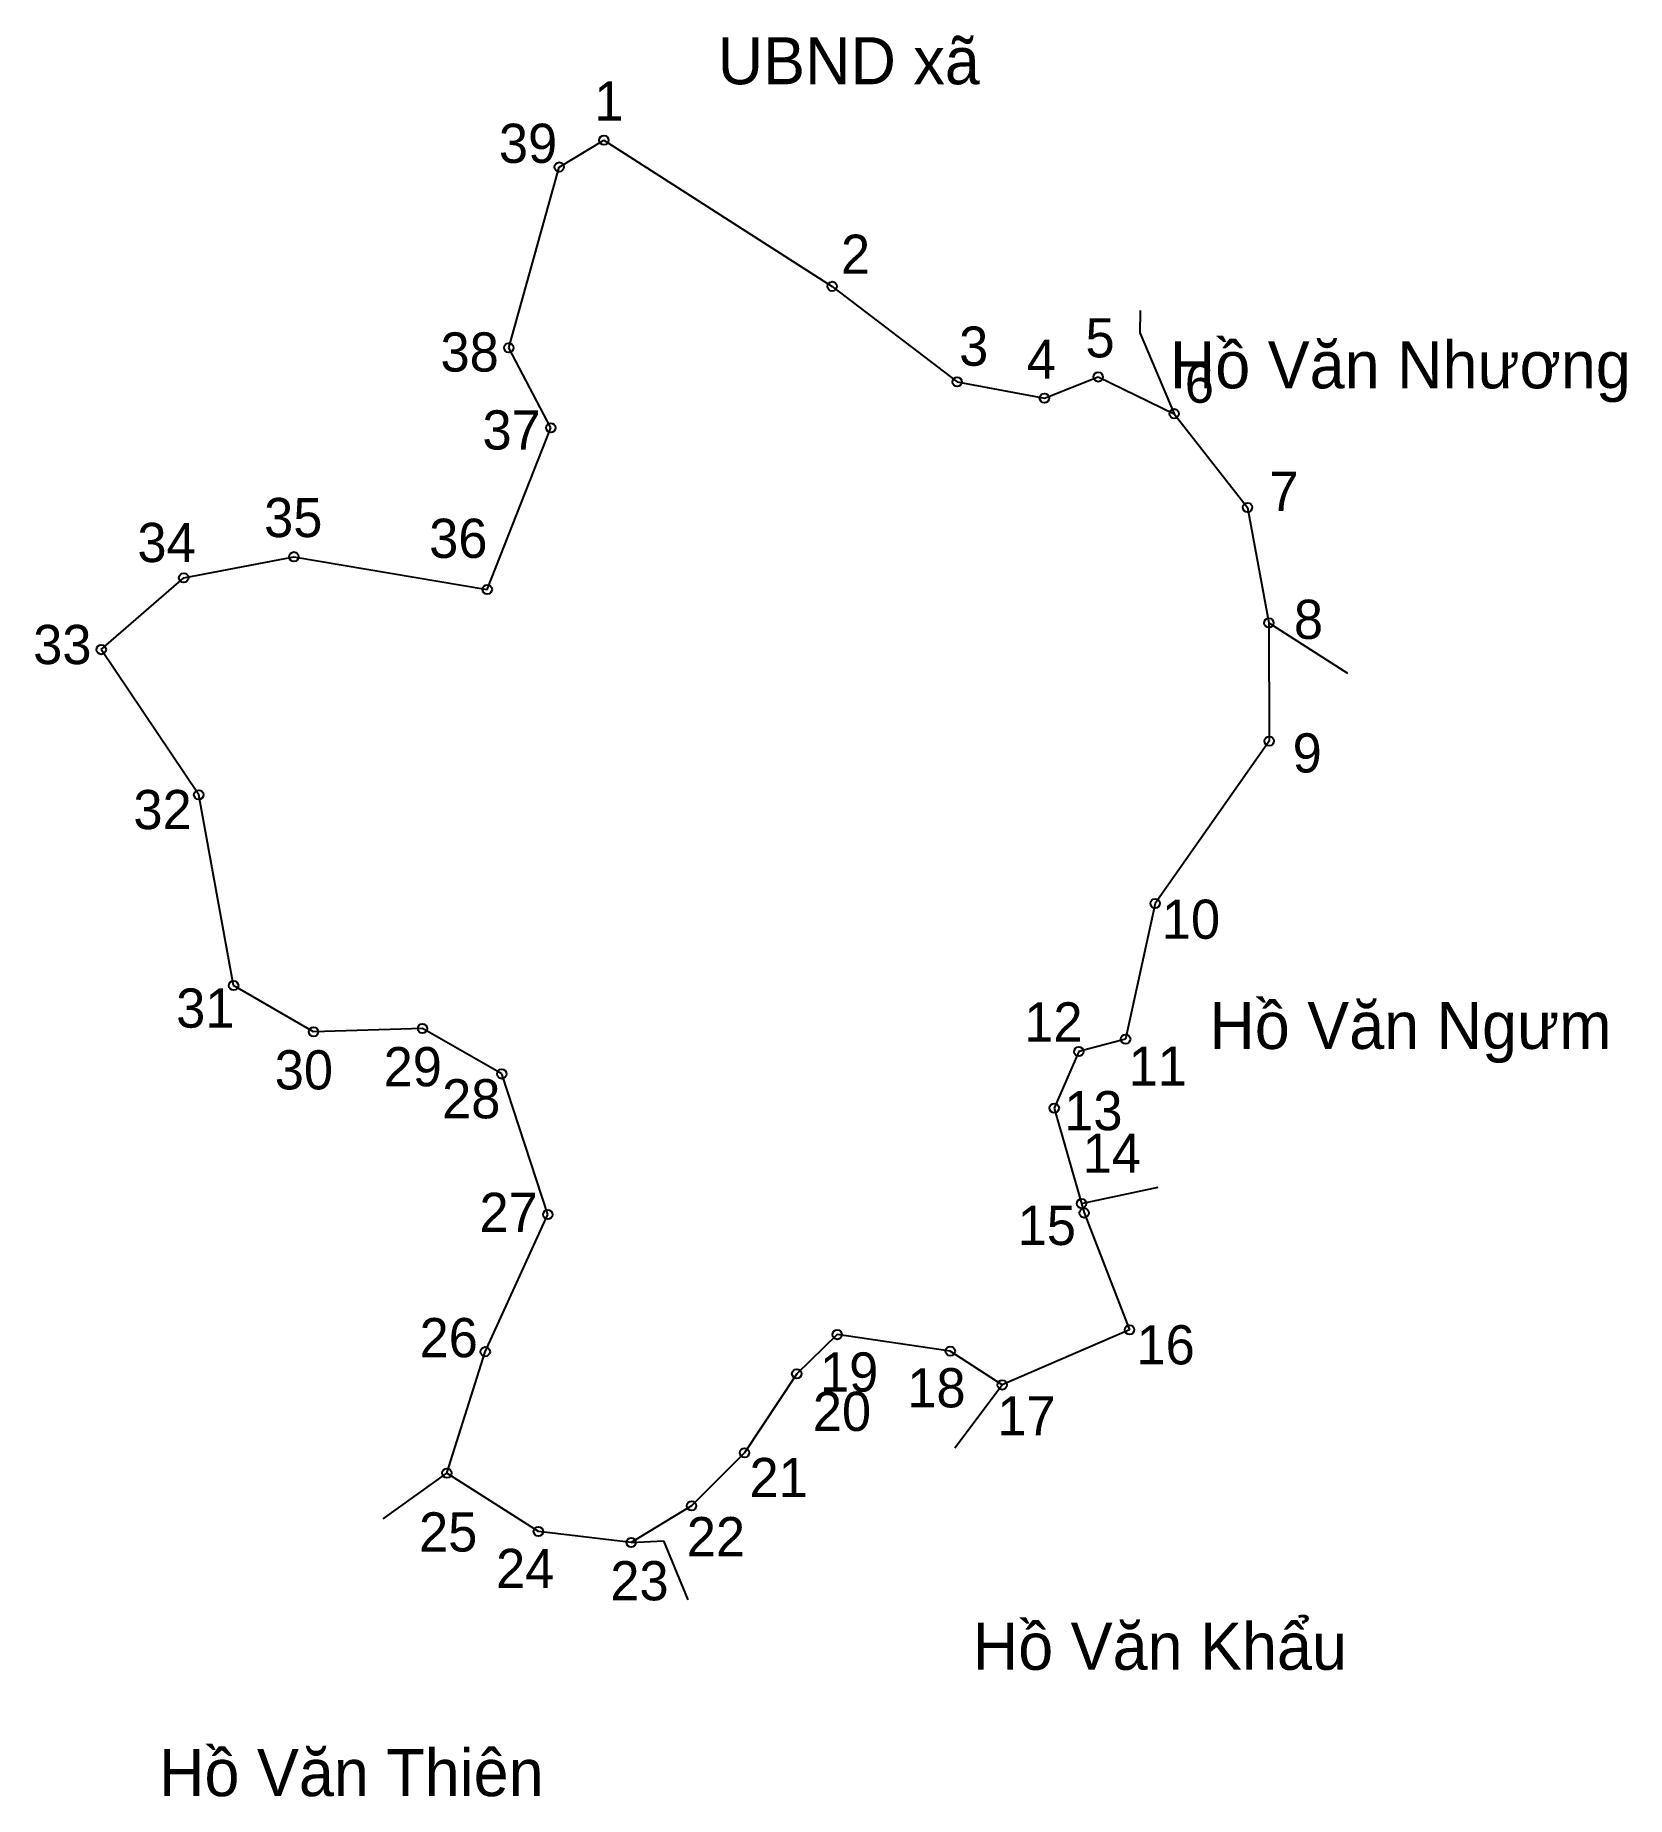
# Model space of a CAD drawing. Extents: x 547575 to 547861, y 1825446 to 1825762.
import ezdxf

# ---------------------------------------------------------------- set-up
doc = ezdxf.new("R2010")
doc.units = 0
for name, color, linetype in [('CanhThua', 7, 'Continuous'), ('MocDinhThua', 7, 'Continuous'), ('RauThua', 7, 'Continuous'), ('SoHieuDinhThua', 7, 'Continuous'), ('TenChuLanCan', 7, 'Continuous')]:
    doc.layers.add(name, color=color, linetype=linetype)

msp = doc.modelspace()

# ---------------------------------------------------------------- linework, layer by layer
at = {"layer": 'CanhThua'}
for p, q in [((547669.38, 1825738.73), (547677.4, 1825743.55)), ((547677.4, 1825743.55), (547718.48, 1825717.27)), ((547660.29, 1825706.22), (547669.38, 1825738.73)), ((547718.48, 1825717.27), (547740.94, 1825700.08)), ((547667.86, 1825691.84), (547660.29, 1825706.22)), ((547740.94, 1825700.08), (547756.62, 1825697.16)), ((547756.62, 1825697.16), (547766.3, 1825700.97)), ((547766.3, 1825700.97), (547779.97, 1825694.37)), ((547779.97, 1825694.37), (547793.16, 1825677.51)), ((547656.44, 1825662.75), (547667.86, 1825691.84)), ((547793.16, 1825677.51), (547797, 1825656.73)), ((547601.83, 1825664.87), (547621.65, 1825668.65)), ((547621.65, 1825668.65), (547656.44, 1825662.75)), ((547587.02, 1825651.93), (547601.83, 1825664.87)), ((547797, 1825656.73), (547797.07, 1825635.48)), ((547604.53, 1825625.83), (547587.02, 1825651.93)), ((547797.07, 1825635.48), (547776.54, 1825606.29)), ((547610.82, 1825591.53), (547604.53, 1825625.83)), ((547776.54, 1825606.29), (547771.24, 1825581.9)), ((547625.18, 1825583.2), (547610.82, 1825591.53)), ((547644.76, 1825583.78), (547625.18, 1825583.2)), ((547659.03, 1825575.62), (547644.76, 1825583.78)), ((547771.24, 1825581.9), (547762.82, 1825579.64)), ((547762.82, 1825579.64), (547758.41, 1825569.49)), ((547667.32, 1825550.34), (547659.03, 1825575.62)), ((547758.41, 1825569.49), (547763.31, 1825552.3)), ((547656.08, 1825525.68), (547667.32, 1825550.34)), ((547763.31, 1825552.3), (547763.78, 1825550.62)), ((547763.78, 1825550.62), (547771.94, 1825529.62)), ((547719.36, 1825528.74), (547712.08, 1825521.71)), ((547739.71, 1825525.78), (547719.36, 1825528.74)), ((547771.94, 1825529.62), (547749.05, 1825519.69)), ((547649.17, 1825503.84), (547656.08, 1825525.68)), ((547749.05, 1825519.69), (547739.71, 1825525.78)), ((547712.08, 1825521.71), (547702.7, 1825507.5)), ((547702.7, 1825507.5), (547693.17, 1825497.96)), ((547665.62, 1825493.34), (547649.17, 1825503.84)), ((547693.17, 1825497.96), (547682.31, 1825491.37)), ((547682.31, 1825491.37), (547665.62, 1825493.34))]:
    msp.add_line(p, q, dxfattribs=at)
at = {"layer": 'MocDinhThua'}
for centre in [(547677.4, 1825743.55), (547669.38, 1825738.73), (547718.48, 1825717.27), (547660.29, 1825706.22), (547740.94, 1825700.08), (547766.3, 1825700.97), (547756.62, 1825697.16), (547779.97, 1825694.37), (547667.86, 1825691.84), (547793.16, 1825677.51), (547621.65, 1825668.65), (547601.83, 1825664.87), (547656.44, 1825662.75), (547797, 1825656.73), (547587.02, 1825651.93), (547797.07, 1825635.48), (547604.53, 1825625.83), (547776.54, 1825606.29), (547610.82, 1825591.53), (547625.18, 1825583.2), (547644.76, 1825583.78), (547771.24, 1825581.9), (547762.82, 1825579.64), (547659.03, 1825575.62), (547758.41, 1825569.49), (547667.32, 1825550.34), (547763.31, 1825552.3), (547763.78, 1825550.62), (547719.36, 1825528.74), (547771.94, 1825529.62), (547656.08, 1825525.68), (547739.71, 1825525.78), (547712.08, 1825521.71), (547749.05, 1825519.69), (547702.7, 1825507.5), (547649.17, 1825503.84), (547693.17, 1825497.96), (547665.62, 1825493.34), (547682.31, 1825491.37)]:
    msp.add_circle(centre, 0.846, dxfattribs=at)
at = {"layer": 'RauThua'}
for p, q in [((547773.85, 1825708.78), (547773.91, 1825712.95)), ((547773.85, 1825708.78), (547779.97, 1825694.37)), ((547797, 1825656.73), (547811.13, 1825647.68)), ((547763.31, 1825552.3), (547777.11, 1825555.29)), ((547740.54, 1825508.41), (547749.05, 1825519.69)), ((547637.71, 1825495.64), (547649.17, 1825503.84)), ((547682.31, 1825491.37), (547688.12, 1825491.65)), ((547688.12, 1825491.65), (547692.48, 1825481.05))]:
    msp.add_line(p, q, dxfattribs=at)

# ---------------------------------------------------------------- texts
at = {"layer": 'SoHieuDinhThua'}
for s, height, p in [('1', 7.05, (547675.67, 1825747.07)), ('39', 7.049, (547658.52, 1825739.47)), ('2', 7.05, (547720.04, 1825719.52)), ('38', 7.049, (547648.02, 1825701.94)), ('3', 7.05, (547741.29, 1825702.99)), ('5', 7.05, (547764.02, 1825704.49)), ('4', 7.05, (547753.45, 1825700.65)), ('6', 7.05, (547781.88, 1825696.33)), ('37', 7.049, (547655.57, 1825687.92)), ('7', 7.05, (547797.08, 1825676.88)), ('35', 7.049, (547616.3, 1825672.17)), ('34', 7.049, (547593.51, 1825667.68)), ('36', 7.049, (547645.98, 1825668.43)), ('8', 7.05, (547801.5, 1825653.86)), ('33', 7.049, (547574.77, 1825649.33)), ('9', 7.05, (547801.27, 1825629.84)), ('32', 7.049, (547592.79, 1825619.65)), ('10', 7.049, (547777.75, 1825599.93)), ('31', 7.049, (547600.48, 1825583.95)), ('12', 7.049, (547753, 1825581.46)), ('30', 7.049, (547618.21, 1825572.84)), ('29', 7.049, (547637.79, 1825573.41)), ('11', 7.049, (547771.77, 1825573.51)), ('28', 7.049, (547648.31, 1825567.64)), ('13', 7.049, (547760.19, 1825565.5)), ('14', 7.049, (547763.51, 1825557.85)), ('27', 7.049, (547655.03, 1825547.21)), ('15', 7.049, (547751.82, 1825544.86)), ('26', 7.049, (547644.25, 1825524.68)), ('16', 7.049, (547773.19, 1825523.39)), ('19', 7.049, (547716.27, 1825518.5)), ('18', 7.049, (547731.97, 1825515.66)), ('20', 7.049, (547714.98, 1825511.43)), ('17', 7.049, (547748.16, 1825510.62)), ('21', 7.049, (547703.59, 1825499.52)), ('25', 7.049, (547644.16, 1825489.74)), ('22', 7.049, (547692.31, 1825488.89)), ('24', 7.049, (547658.01, 1825483.17)), ('23', 7.049, (547678.56, 1825480.96))]:
    msp.add_text(s, height=height, dxfattribs=at).set_placement(p)
at = {"layer": 'TenChuLanCan'}
for s, height, p in [('UBND xã', 8.459, (547697.87, 1825753.61)), ('Hồ Văn Nhương', 8.4588, (547779.19, 1825698.93)), ('Hồ Văn Ngưm', 8.4588, (547786.3, 1825580.13)), ('Hồ Văn Khẩu', 8.4588, (547743.75, 1825468.47)), ('Hồ Văn Thiên', 8.4588, (547597.4, 1825445.75))]:
    msp.add_text(s, height=height, dxfattribs=at).set_placement(p)

doc.saveas('drawing.dxf')
